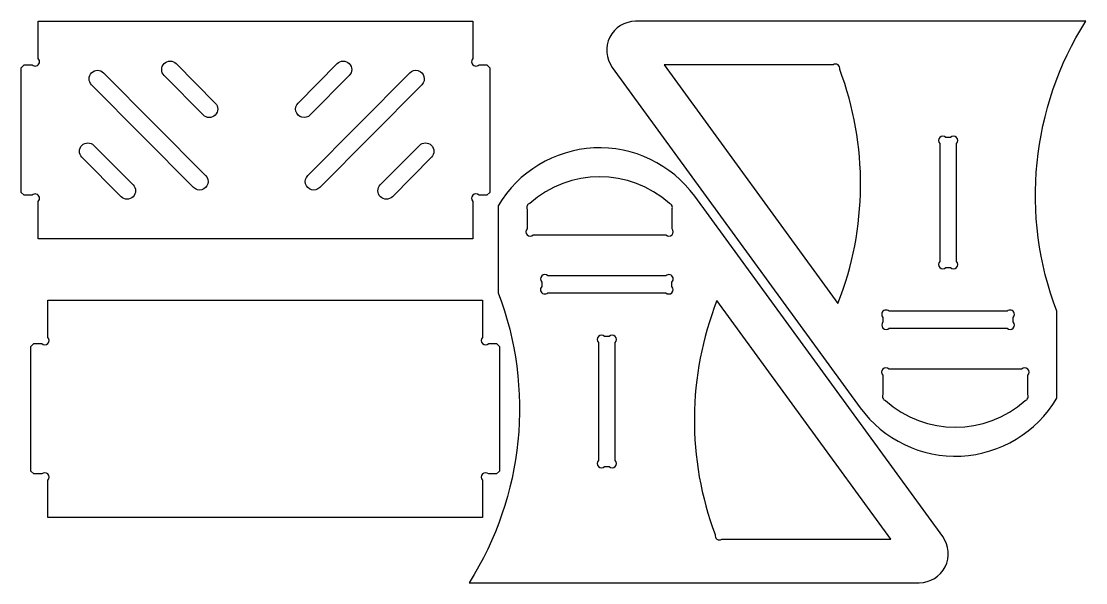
# Model space of a CAD drawing. Header units: millimetres. Extents: x -1141 to -406, y -394 to -6.
import ezdxf

# ---------------------------------------------------------------- set-up
doc = ezdxf.new("R2010")
doc.units = ezdxf.units.MM
doc.layers.get('0').update_dxf_attribs({"linetype": 'CONTINUOUS'})

msp = doc.modelspace()

# ---------------------------------------------------------------- linework, layer by layer
for points in [[(-1129.38, -130.59, 1), (-1133.62, -126.35), (-1139.08, -126.35), (-1141.08, -124.35), (-1141.08, -38.35), (-1139.08, -36.35), (-1133.62, -36.35, 1), (-1129.38, -32.11), (-1129.38, -6.35), (-829.38, -6.35), (-829.38, -32.11, 1), (-825.14, -36.35), (-819.68, -36.35), (-817.68, -38.35), (-817.68, -124.35), (-819.68, -126.35), (-825.14, -126.35, 1), (-829.38, -130.59), (-829.38, -156.35), (-1129.38, -156.35)], [(-406.35, -6.35), (-717.02, -6.35, 0.613339), (-733.18, -38.13), (-562.01, -272.96, 0.539568), (-426.35, -266.35), (-426.35, -206.35, -0.236068)], [(-1034.17, -35.57), (-1007.18, -62.75, -1), (-1015.48, -70.99), (-1042.47, -43.82, -1)], [(-950.02, -62.75), (-923.03, -35.57, -1), (-914.73, -43.82), (-941.71, -70.99, -1)], [(-576.13, -39.54, 0.686624), (-580.73, -36.35), (-697.36, -36.35), (-577.36, -200.97, 0.185801)], [(-1022.12, -121.07), (-1092.59, -50.12, -1), (-1084.29, -41.87), (-1013.82, -112.82, -1.000001)], [(-864.6, -50.12), (-935.07, -121.07, -1.000001), (-943.37, -112.82), (-872.91, -41.87, -1)], [(-499.79, -176.3, 1), (-495.55, -172.06), (-495.55, -90.64, 1), (-499.79, -86.4), (-502.91, -86.4, 1), (-507.15, -90.64), (-507.15, -172.06, 1), (-502.91, -176.3)], [(-1072.24, -127.37), (-1099.23, -100.19, -1), (-1090.93, -91.95), (-1063.94, -119.12, -1)], [(-893.25, -119.12), (-866.26, -91.95, -1), (-857.96, -100.19), (-884.95, -127.37, -1)], [(-831.89, -393.65), (-521.22, -393.65, 0.613339), (-505.06, -361.87), (-676.23, -127.04, 0.539568), (-811.89, -133.65), (-811.89, -193.65, -0.236068)], [(-790.08, -131.99, 0.438636), (-791.89, -136.01), (-791.89, -149.41, 1), (-787.65, -153.65), (-696.13, -153.65, 1), (-691.89, -149.41), (-691.89, -136.01, 0.438636), (-693.7, -131.99, 0.380477)], [(-691.94, -186.24, 1), (-696.18, -182), (-777.6, -182, 1), (-781.84, -186.24), (-781.84, -189.36, 1), (-777.6, -193.6), (-696.18, -193.6, 1), (-691.94, -189.36)], [(-1126.93, -228.65, 1), (-1122.68, -224.41), (-1122.68, -198.65), (-822.68, -198.65), (-822.68, -224.41, 1), (-818.44, -228.65), (-812.98, -228.65), (-810.98, -230.65), (-810.98, -316.65), (-812.98, -318.65), (-818.44, -318.65, 1), (-822.68, -322.9), (-822.68, -348.65), (-1122.68, -348.65), (-1122.68, -322.9, 1), (-1126.93, -318.65), (-1132.38, -318.65), (-1134.38, -316.65), (-1134.38, -230.65), (-1132.38, -228.65)], [(-662.11, -360.46, 0.686624), (-657.51, -363.65), (-540.88, -363.65), (-660.88, -199.03, 0.185801)], [(-546.3, -213.76, 1), (-542.06, -218), (-460.64, -218, 1), (-456.4, -213.76), (-456.4, -210.64, 1), (-460.64, -206.4), (-542.06, -206.4, 1), (-546.3, -210.64)], [(-738.45, -223.7, 1), (-742.69, -227.94), (-742.69, -309.36, 1), (-738.45, -313.6), (-735.33, -313.6, 1), (-731.09, -309.36), (-731.09, -227.94, 1), (-735.33, -223.7)], [(-448.16, -268.01, 0.438636), (-446.35, -263.99), (-446.35, -250.59, 1), (-450.59, -246.35), (-542.11, -246.35, 1), (-546.35, -250.59), (-546.35, -263.99, 0.438636), (-544.54, -268.01, 0.380477)]]:
    msp.add_lwpolyline(points, format="xyb", close=True)

doc.saveas('drawing.dxf')
